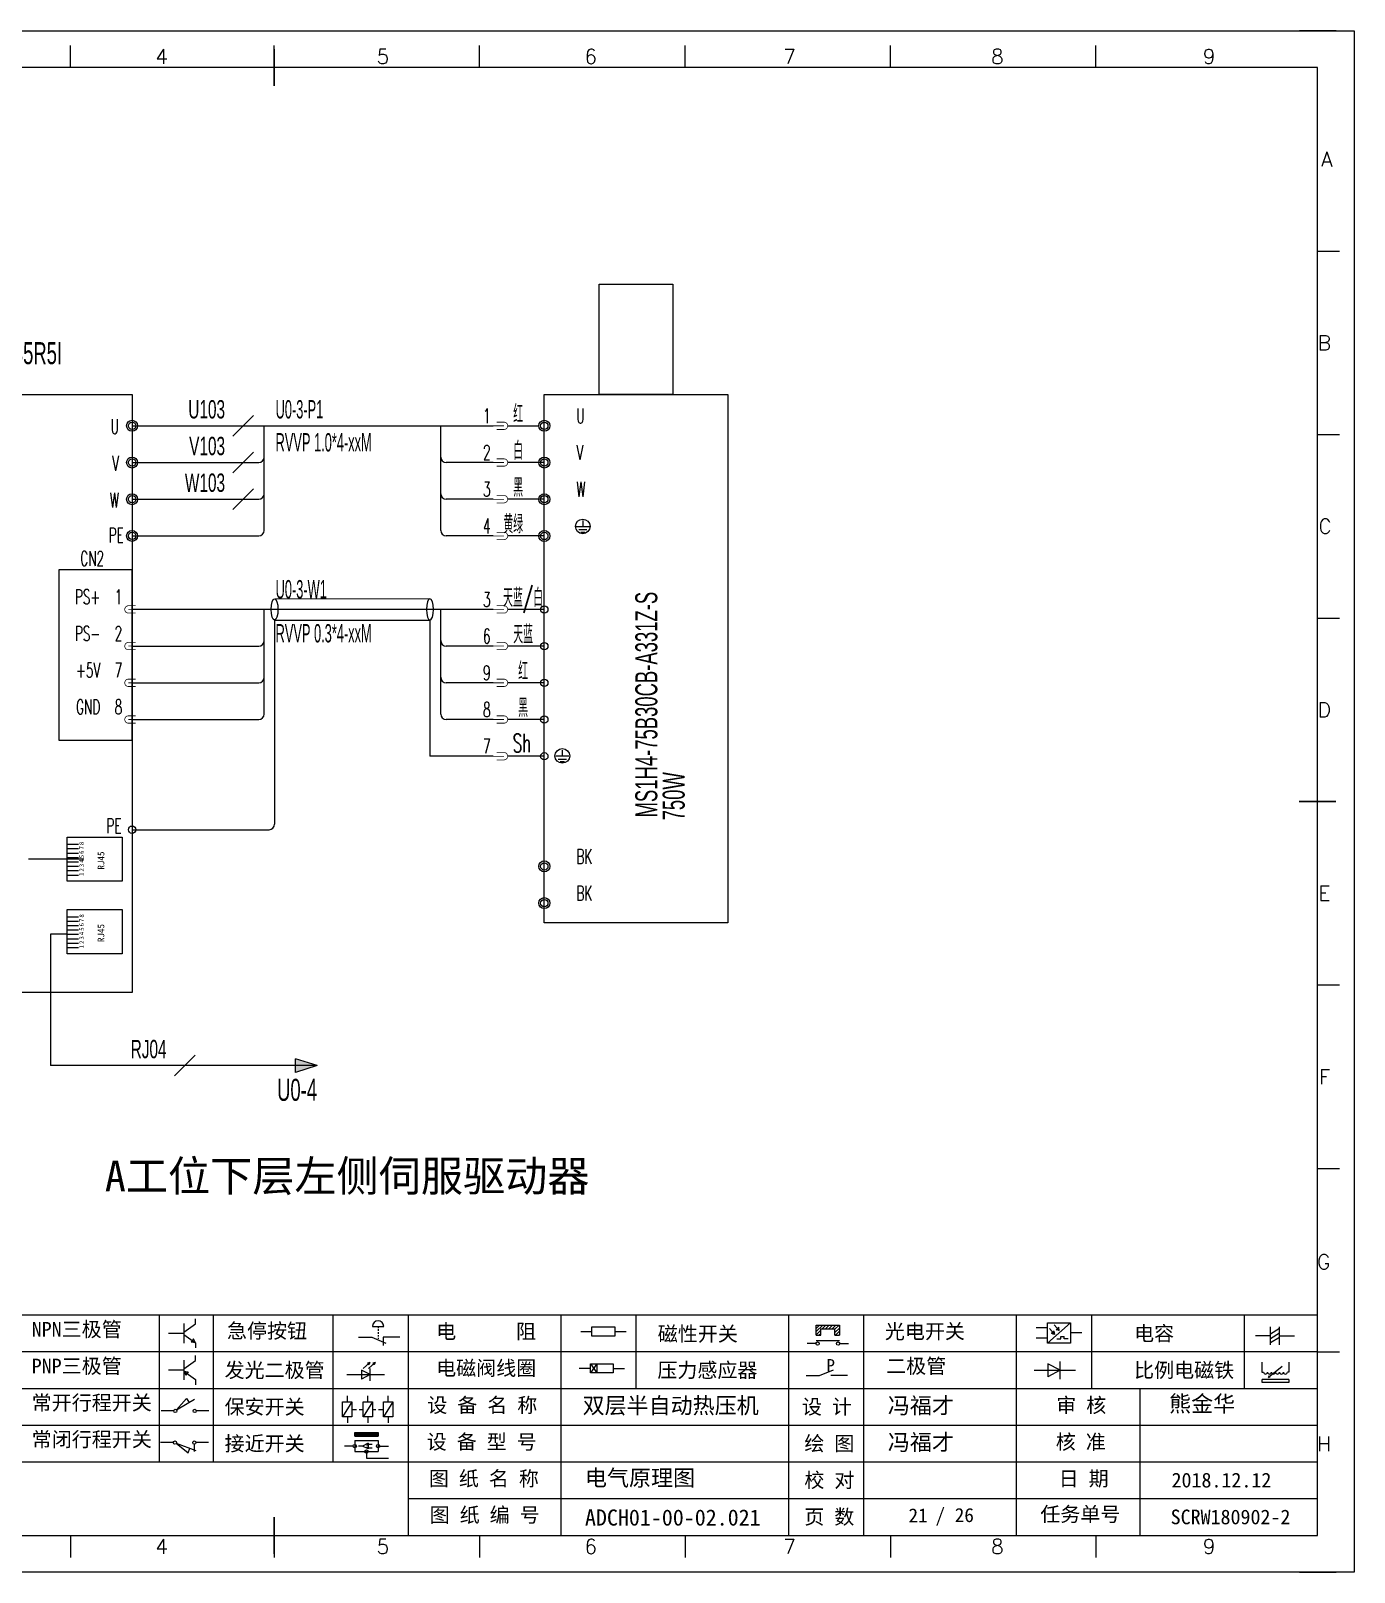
# Model space of a CAD drawing. Extents: x 33864 to 41687, y -3582 to -110.
# Drawn here: x 36368.6 to 36549, y -3567.7 to -3357.7 of the extents above; entities that cross this region are included whole.
import ezdxf
from ezdxf.enums import TextEntityAlignment as Align

# ---------------------------------------------------------------- set-up
doc = ezdxf.new("R2010")
doc.units = 0
doc.header["$MEASUREMENT"] = 0
doc.layers.add('AE_BOR', color=1, linetype='Continuous')
doc.layers.add('细实线层', color=7, linetype='Continuous')
doc.layers.add('Dimension', color=3, linetype='Continuous', lineweight=13)
doc.styles.add('WD', font='romans.shx', dxfattribs={"bigfont": 'gbcbig.shx'})
doc.styles.add('样式 8', font='arial.ttf')
doc.styles.add('汉字', font='')
doc.styles.get('汉字').set_extended_font_data('新宋体')

# ---------------------------------------------------------------- blocks, each defined once
blk = doc.blocks.new('磁性开关')
at = {"linetype": 'ByBlock'}
h = blk.add_hatch(dxfattribs=at)
h.set_pattern_fill('ANSI31', color=256, scale=0.1, style=0)
h.set_pattern_definition([(45, (0, 0), (-0.224506403, 0.224506403), [])])
h.paths.add_polyline_path([(-1907.69, -775.29), (-1910.88, -775.29), (-1910.88, -776.69), (-1910.25, -776.69), (-1910.25, -775.79), (-1908.31, -775.79), (-1908.31, -776.69), (-1907.69, -776.69)])
for p, q in [((-1910.88, -776.69), (-1910.88, -775.29)), ((-1910.88, -775.29), (-1907.69, -775.29)), ((-1910.88, -776.69), (-1910.25, -776.69)), ((-1910.25, -776.69), (-1910.25, -775.79)), ((-1910.25, -775.79), (-1908.31, -775.79)), ((-1908.31, -776.69), (-1908.31, -775.79)), ((-1908.31, -776.69), (-1907.69, -776.69)), ((-1907.69, -775.29), (-1907.69, -776.69)), ((-1910.91, -777.81), (-1912.09, -777.81)), ((-1910.88, -777.39), (-1907.69, -777.39)), ((-1907.66, -777.81), (-1906.48, -777.81))]:
    blk.add_line(p, q, dxfattribs=at)
for centre in [(-1910.68, -777.81), (-1907.88, -777.81)]:
    blk.add_circle(centre, 0.225, dxfattribs=at)
blk = doc.blocks.new('光电开关')
at = {"linetype": 'ByBlock'}
h = blk.add_hatch(dxfattribs=at)
h.set_pattern_fill('ANSI31', color=256, scale=0.01, style=0)
h.set_pattern_definition([(45, (0.172267, 0), (-0.0224506403, 0.0224506403), [])])
h.paths.add_polyline_path([(-1882.44, -776.34), (-1882.5, -775.91), (-1882.68, -776.07)])
h.paths.add_polyline_path([(-1882.44, -776.34), (-1882.68, -776.07), (-1882.86, -776.23)])
h.paths.add_polyline_path([(-1883.11, -776.45), (-1883.29, -776.61), (-1883.05, -776.88)])
h.paths.add_polyline_path([(-1883.29, -776.61), (-1883.47, -776.77), (-1883.05, -776.88)])
for p, q in [((-1884.01, -775.96), (-1885.56, -775.96)), ((-1880.91, -775.3), (-1884.01, -778.05)), ((-1883.75, -776.09), (-1883.05, -776.88)), ((-1883.11, -776.45), (-1883.47, -776.77)), ((-1883.05, -776.88), (-1883.47, -776.77)), ((-1883.14, -775.55), (-1882.44, -776.34)), ((-1883.05, -776.88), (-1883.11, -776.45)), ((-1882.5, -775.91), (-1882.86, -776.23)), ((-1882.44, -776.34), (-1882.86, -776.23)), ((-1882.44, -776.34), (-1882.5, -775.91)), ((-1879.37, -776.67), (-1880.91, -776.67)), ((-1884.01, -777.39), (-1885.56, -777.39)), ((-1882.78, -777.47), (-1882.23, -777.47)), ((-1882.23, -777.47), (-1882.23, -777.14)), ((-1882.23, -777.14), (-1881.78, -777.14)), ((-1881.78, -777.47), (-1881.78, -777.14)), ((-1881.23, -777.47), (-1881.78, -777.47))]:
    blk.add_line(p, q, dxfattribs=at)
blk.add_lwpolyline([(-1884.01, -775.3), (-1880.91, -775.3), (-1880.91, -778.05), (-1884.01, -778.05)], close=True, dxfattribs=at)
blk = doc.blocks.new('电磁阀线圈')
at = {"linetype": 'ByBlock'}
for p, q in [((-1854.61, -796.54), (-1856.17, -796.54)), ((-1854.61, -795.92), (-1853.75, -797.16)), ((-1853.75, -795.92), (-1854.61, -797.16)), ((-1853.75, -795.92), (-1853.75, -797.16)), ((-1851.53, -796.54), (-1849.97, -796.54))]:
    blk.add_line(p, q, dxfattribs=at)
blk.add_lwpolyline([(-1854.61, -795.92), (-1851.53, -795.92), (-1851.53, -797.16), (-1854.61, -797.16)], close=True, dxfattribs=at)
blk = doc.blocks.new('压力感应器')
at = {"linetype": 'ByBlock'}
for p, q in [((-1815.59, -777.73), (-1813.71, -776.93)), ((-1817.44, -777.73), (-1815.59, -777.73)), ((-1811.78, -777.73), (-1814.05, -777.73))]:
    blk.add_line(p, q, dxfattribs=at)
at = {"linetype": 'ByBlock', "insert": (-1814.65, -775.48), "char_height": 1.68, "width": 1.2242, "attachment_point": 1}
blk.add_mtext('{\\fNSimSun|b0|i0|c134|p49;P}', dxfattribs=at)
blk = doc.blocks.new('二极管')
at = {"linetype": 'ByBlock'}
for p, q in [((-1787.52, -776.77), (-1781.92, -776.77)), ((-1783.97, -776.77), (-1785.69, -775.9)), ((-1785.69, -775.9), (-1785.69, -777.65)), ((-1783.97, -776.77), (-1785.69, -777.65)), ((-1783.97, -777.99), (-1783.97, -775.56))]:
    blk.add_line(p, q, dxfattribs=at)
blk = doc.blocks.new('NPN三极管')
at = {"linetype": 'ByBlock'}
for p, q in [((-1785.73, -780.61), (-1785.73, -783.32)), ((-1785.73, -781.82), (-1784.15, -780.66)), ((-1784.15, -780.66), (-1784.15, -779.98)), ((-1785.73, -781.97), (-1787.81, -781.97)), ((-1785.73, -782.11), (-1784.15, -783.27)), ((-1784.41, -782.73), (-1784.74, -783.18)), ((-1784.15, -783.27), (-1784.74, -783.18)), ((-1784.15, -783.27), (-1784.41, -782.73)), ((-1784.15, -783.27), (-1784.15, -783.96))]:
    blk.add_line(p, q, dxfattribs=at)
blk = doc.blocks.new('PNP三极管')
at = {"linetype": 'ByBlock'}
for p, q in [((-1784.9, -785.38), (-1784.9, -788.09)), ((-1783.32, -785.43), (-1783.32, -784.75)), ((-1784.9, -786.74), (-1786.98, -786.74)), ((-1784.9, -786.59), (-1783.32, -785.43)), ((-1784.9, -786.88), (-1783.32, -788.04)), ((-1784.9, -786.88), (-1784.31, -786.97)), ((-1784.9, -786.88), (-1784.64, -787.42)), ((-1784.31, -786.97), (-1784.64, -787.42)), ((-1783.32, -788.04), (-1783.32, -788.73))]:
    blk.add_line(p, q, dxfattribs=at)
blk = doc.blocks.new('常开行程开关')
at = {"linetype": 'ByBlock'}
for p, q in [((-1785.89, -792.17), (-1784.52, -790.62)), ((-1785.89, -792.17), (-1783.43, -790.72)), ((-1784.52, -790.62), (-1784.19, -791.17)), ((-1786.29, -792.3), (-1788.01, -792.3)), ((-1781.48, -792.3), (-1783.21, -792.3))]:
    blk.add_line(p, q, dxfattribs=at)
for centre in [(-1786.07, -792.3), (-1783.42, -792.3)]:
    blk.add_circle(centre, 0.219, dxfattribs=at)
blk = doc.blocks.new('常闭行程开关')
at = {"linetype": 'ByBlock'}
for p, q in [((-1786.34, -796.62), (-1788.07, -796.62)), ((-1785.93, -796.72), (-1783.25, -797.7)), ((-1785.93, -796.72), (-1784.3, -798)), ((-1784.3, -798), (-1784.08, -797.4)), ((-1783.48, -796.84), (-1783.48, -797.85)), ((-1781.54, -796.62), (-1783.26, -796.62))]:
    blk.add_line(p, q, dxfattribs=at)
for centre in [(-1786.12, -796.62), (-1783.48, -796.62)]:
    blk.add_circle(centre, 0.219, dxfattribs=at)
blk = doc.blocks.new('电容')
at = {"linetype": 'ByBlock'}
for p, q in [((-1756.08, -782.99), (-1756.08, -780.56)), ((-1754.86, -780.79), (-1756.08, -781.55)), ((-1754.86, -782.99), (-1754.86, -780.56)), ((-1756.08, -781.77), (-1758.13, -781.77)), ((-1754.86, -781.44), (-1756.08, -782.2)), ((-1754.86, -781.99), (-1756.08, -782.75)), ((-1754.86, -781.77), (-1752.81, -781.77))]:
    blk.add_line(p, q, dxfattribs=at)
blk = doc.blocks.new('发光二极管')
at = {"linetype": 'ByBlock'}
for p, q in [((-1755.78, -785.92), (-1754.89, -785.14)), ((-1754.89, -785.14), (-1755.2, -785.22)), ((-1755.2, -785.22), (-1755.01, -785.43)), ((-1755.08, -785.92), (-1754.18, -785.14)), ((-1754.89, -785.14), (-1755.01, -785.43)), ((-1754.18, -785.14), (-1754.49, -785.22)), ((-1754.49, -785.22), (-1754.31, -785.43)), ((-1754.18, -785.14), (-1754.31, -785.43)), ((-1758.01, -786.77), (-1752.89, -786.77)), ((-1754.84, -786.77), (-1756.04, -786.16)), ((-1756.04, -786.16), (-1756.04, -787.39)), ((-1754.84, -786.77), (-1756.04, -787.39)), ((-1754.84, -787.63), (-1754.84, -785.92))]:
    blk.add_line(p, q, dxfattribs=at)
blk = doc.blocks.new('比例电磁阀')
at = {"linetype": 'ByBlock'}
for p, q in [((-1757.26, -775.38), (-1757.26, -776.71)), ((-1757.26, -776.71), (-1757.05, -776.71)), ((-1754.5, -775.98), (-1756.35, -777.44)), ((-1753.58, -776.71), (-1753.8, -776.71)), ((-1753.58, -775.38), (-1753.58, -776.71)), ((-1753.6, -777.73), (-1757.25, -777.73)), ((-1757.25, -778.13), (-1757.25, -777.73)), ((-1753.6, -778.13), (-1757.25, -778.13)), ((-1756.35, -777.44), (-1756.25, -777.25)), ((-1756.35, -777.44), (-1756.15, -777.38)), ((-1756.15, -777.38), (-1756.25, -777.25)), ((-1753.6, -777.73), (-1753.6, -778.13))]:
    blk.add_line(p, q, dxfattribs=at)
for centre in [(-1756.78, -776.71), (-1756.24, -776.71), (-1755.7, -776.71), (-1755.15, -776.71), (-1754.61, -776.71), (-1754.07, -776.71)]:
    blk.add_arc(centre, 0.271, 180, 0, dxfattribs=at)
blk = doc.blocks.new('保安开关')
at = {"linetype": 'ByBlock'}
for p, q in [((-1757.33, -790.79), (-1758.6, -792.81)), ((-1757.96, -790.79), (-1757.96, -789.97)), ((-1754.54, -790.79), (-1755.81, -792.81)), ((-1755.17, -790.79), (-1755.17, -789.97)), ((-1751.75, -790.79), (-1753.02, -792.81)), ((-1752.39, -790.79), (-1752.39, -789.97)), ((-1757.96, -792.81), (-1757.96, -793.62)), ((-1757.33, -791.8), (-1756.72, -791.8)), ((-1756.35, -791.8), (-1755.89, -791.8)), ((-1755.17, -792.81), (-1755.17, -793.62)), ((-1754.52, -791.8), (-1754.06, -791.8)), ((-1753.69, -791.8), (-1753.08, -791.8)), ((-1752.39, -792.81), (-1752.39, -793.62))]:
    blk.add_line(p, q, dxfattribs=at)
for points in [[(-1758.6, -790.79), (-1757.33, -790.79), (-1757.33, -792.81), (-1758.6, -792.81)], [(-1755.81, -790.79), (-1754.54, -790.79), (-1754.54, -792.81), (-1755.81, -792.81)], [(-1753.02, -790.79), (-1751.75, -790.79), (-1751.75, -792.81), (-1753.02, -792.81)]]:
    blk.add_lwpolyline(points, close=True, dxfattribs=at)
blk = doc.blocks.new('接近开关')
at = {"linetype": 'ByBlock'}
h = blk.add_hatch(dxfattribs=at)
h.set_pattern_fill('ANSI31', color=256, scale=0.01, style=0)
h.set_pattern_definition([(45, (-89.131516, -30.795668), (-0.0224506403, 0.0224506403), [])])
h.paths.add_polyline_path([(-1513.76, -1123.35), (-1513.76, -1122.85), (-1516.96, -1122.85), (-1516.96, -1123.35)])
for p, q in [((-1516.96, -1123.35), (-1516.96, -1122.85)), ((-1516.96, -1122.85), (-1513.76, -1122.85)), ((-1516.96, -1123.35), (-1513.76, -1123.35)), ((-1513.76, -1122.85), (-1513.76, -1123.35)), ((-1517.18, -1124.71), (-1518.36, -1124.71)), ((-1516.96, -1123.95), (-1513.76, -1123.95)), ((-1516.96, -1123.95), (-1516.96, -1125.47)), ((-1516.96, -1125.47), (-1513.76, -1125.47)), ((-1515.91, -1124.71), (-1516.45, -1124.71)), ((-1515.11, -1124.31), (-1515.91, -1124.71)), ((-1515.11, -1125.11), (-1515.91, -1124.71)), ((-1515.33, -1124.53), (-1515.17, -1124.53)), ((-1515.33, -1124.88), (-1515.17, -1124.88)), ((-1515.25, -1124.45), (-1515.25, -1124.61)), ((-1515.11, -1124.31), (-1515.11, -1125.11)), ((-1515.11, -1124.48), (-1514.58, -1124.48)), ((-1515.11, -1124.94), (-1514.58, -1124.94)), ((-1513.76, -1123.95), (-1513.76, -1125.47)), ((-1513.54, -1124.71), (-1512.36, -1124.71)), ((-1515.36, -1125.69), (-1515.36, -1126.36)), ((-1515.36, -1126.36), (-1512.36, -1126.36))]:
    blk.add_line(p, q, dxfattribs=at)
for centre in [(-1516.96, -1124.71), (-1515.36, -1125.47), (-1513.76, -1124.71)]:
    blk.add_circle(centre, 0.225, dxfattribs=at)
blk = doc.blocks.new('电阻')
at = {"linetype": 'ByBlock'}
for p, q in [((-3.09, 0), (-1.57, 0)), ((1.57, 0), (3.09, 0))]:
    blk.add_line(p, q, dxfattribs=at)
blk.add_lwpolyline([(-1.57, 0.63), (1.57, 0.63), (1.57, -0.63), (-1.57, -0.63)], close=True, dxfattribs=at)
blk = doc.blocks.new('急停按钮')
at = {"linetype": 'ByBlock'}
for p, q in [((-1.86, 0), (0, 0)), ((0, 0), (1.88, -0.81)), ((0.06, 1.45), (1.61, 1.45)), ((0.83, 1.45), (0.83, 1.24)), ((0.83, 1.07), (0.83, 0.85)), ((0.83, 0.68), (0.83, 0.47)), ((0.83, 0.29), (0.83, 0.08)), ((3.81, 0), (1.54, 0)), ((1.54, 0), (1.54, -1.15)), ((0.83, -0.09), (0.83, -0.24))]:
    blk.add_line(p, q, dxfattribs=at)
blk.add_arc((0.83, 1.45), 0.774, 0, 180)
blk = doc.blocks.new('A$C5EEB7F37')
at = {"lineweight": 0}
for p, q in [((0, 16.82), (5.16, 16.82)), ((0, 14.82), (5.16, 14.82)), ((0, 12.82), (5.16, 12.82)), ((0, 10.82), (5.16, 10.82)), ((0, 8.82), (5.16, 8.82)), ((0, 6.82), (5.16, 6.82)), ((0, 4.82), (5.16, 4.82)), ((0, 2.82), (5.16, 2.82))]:
    blk.add_line(p, q, dxfattribs=at)
blk.add_lwpolyline([(0.07, 0), (0.07, 20.03), (25.01, 20.03), (25.01, 0)], close=True)
at = {"char_height": 2, "width": 3.7055, "attachment_point": 1, "rotation": 90}
for s, insert in [('{\\fSimSun|b0|i0|c134|p2;8}', (5.62, 16.42)), ('{\\fSimSun|b0|i0|c134|p2;7}', (5.62, 14.42)), ('{\\fSimSun|b0|i0|c134|p2;6}', (5.62, 12.42)), ('{\\fSimSun|b0|i0|c134|p2;3}', (5.62, 6.42)), ('{\\fSimSun|b0|i0|c134|p2;5}', (5.62, 10.42)), ('{\\fSimSun|b0|i0|c134|p2;4}', (5.62, 8.42)), ('{\\fSimSun|b0|i0|c134|p2;1}', (5.56, 2.42)), ('{\\fSimSun|b0|i0|c134|p2;2}', (5.62, 4.42))]:
    blk.add_mtext(s, dxfattribs=dict(at, insert=insert))
at = {"color": 7, "insert": (13.92, 5.3), "char_height": 3.024, "attachment_point": 1, "rotation": 90}
blk.add_mtext_dynamic_manual_height_columns('{\\fSimSun|b0|i0|c134|p2;RJ45}', width=47.9244, gutter_width=12.5, heights=[0], dxfattribs=at)

msp = doc.modelspace()

# ---------------------------------------------------------------- hatches: boundary and pattern name
for points in [[(36404.713, -3499.663), (36404.713, -3497.793), (36407.632, -3498.728)], [(36407.632, -3498.728), (36404.713, -3499.663), (36404.713, -3497.793)]]:
    msp.add_hatch(color=256).paths.add_polyline_path(points)

# ---------------------------------------------------------------- linework, layer by layer
for p, q in [((36544.007, -3362.75), (36257.007, -3362.75)), ((36544.007, -3562.75), (36544.007, -3362.75)), ((36443.856, -3424.483), (36443.856, -3425.273)), ((36441.065, -3455.743), (36441.065, -3456.533)), ((36407.632, -3498.728), (36404.713, -3497.793)), ((36404.713, -3499.663), (36404.713, -3497.793)), ((36407.632, -3498.728), (36404.713, -3497.793)), ((36407.632, -3498.728), (36404.713, -3499.663)), ((36407.632, -3498.728), (36404.713, -3499.663)), ((36262.037, -3562.75), (36541.537, -3562.75)), ((36382.804, -3562.75), (36442.754, -3562.75)), ((36442.754, -3562.75), (36511.54, -3562.75))]:
    msp.add_line(p, q)
at = {"lineweight": 0}
for p, q in [((36382.418, -3411.564), (36431.615, -3411.564)), ((36400.433, -3425.814), (36400.433, -3411.564)), ((36424.482, -3425.814), (36424.482, -3411.564)), ((36433.615, -3411.564), (36437.857, -3411.564)), ((36382.418, -3416.564), (36399.683, -3416.564)), ((36431.615, -3416.564), (36425.232, -3416.564)), ((36438.607, -3416.564), (36433.615, -3416.564)), ((36382.418, -3421.564), (36399.683, -3421.564)), ((36431.615, -3421.564), (36425.232, -3421.564)), ((36438.607, -3421.568), (36433.615, -3421.568)), ((36382.418, -3426.564), (36399.683, -3426.564)), ((36431.615, -3426.564), (36425.232, -3426.564)), ((36438.607, -3426.572), (36433.615, -3426.572)), ((36442.961, -3425.279), (36444.75, -3425.279)), ((36443.293, -3425.708), (36444.418, -3425.708)), ((36443.579, -3426.055), (36444.152, -3426.055)), ((36401.863, -3435.116), (36423.024, -3435.114)), ((36431.615, -3436.58), (36382.418, -3436.58)), ((36400.433, -3450.83), (36400.433, -3436.58)), ((36424.482, -3450.83), (36424.482, -3436.58)), ((36438.607, -3436.584), (36433.615, -3436.584)), ((36401.842, -3438.045), (36401.842, -3465.838)), ((36401.842, -3438.045), (36423.024, -3438.045)), ((36423.024, -3438.045), (36423.024, -3456.58)), ((36382.418, -3441.58), (36399.683, -3441.58)), ((36431.615, -3441.58), (36425.232, -3441.58)), ((36438.607, -3441.588), (36433.615, -3441.588)), ((36382.418, -3446.58), (36399.683, -3446.58)), ((36431.615, -3446.58), (36425.232, -3446.58)), ((36438.607, -3446.588), (36433.615, -3446.588)), ((36382.418, -3451.58), (36399.683, -3451.58)), ((36431.615, -3451.58), (36425.232, -3451.58)), ((36438.607, -3451.588), (36433.615, -3451.588)), ((36431.615, -3456.58), (36425.232, -3456.58)), ((36438.607, -3456.588), (36433.615, -3456.588)), ((36440.171, -3456.54), (36441.96, -3456.54)), ((36440.503, -3456.969), (36441.627, -3456.969)), ((36440.789, -3457.315), (36441.362, -3457.315)), ((36382.418, -3466.588), (36401.092, -3466.588))]:
    msp.add_line(p, q, dxfattribs=at)
at = {"color": 3, "lineweight": 0}
for p, q in [((36375.834, -3470.614), (36368.32, -3470.614)), ((36371.295, -3480.846), (36371.295, -3498.728)), ((36373.546, -3480.846), (36371.295, -3480.846)), ((36407.632, -3498.728), (36371.295, -3498.728))]:
    msp.add_line(p, q, dxfattribs=at)
at = {"linetype": 'ByBlock'}
for p, q in [((36544.007, -3532.75), (36257.007, -3532.75)), ((36544.007, -3537.75), (36257.007, -3537.75)), ((36544.007, -3542.75), (36257.007, -3542.75)), ((36544.007, -3547.75), (36257.007, -3547.75)), ((36544.007, -3552.75), (36257.007, -3552.75)), ((36544.007, -3557.75), (36420.031, -3557.75))]:
    msp.add_line(p, q, dxfattribs=at)
at = {"lineweight": -2}
for p, q in [((36386.123, -3532.75), (36386.123, -3552.75)), ((36393.483, -3532.75), (36393.483, -3552.75)), ((36409.793, -3532.75), (36409.793, -3552.75)), ((36420.031, -3532.75), (36420.031, -3562.665)), ((36440.841, -3532.75), (36440.841, -3542.75)), ((36451.079, -3532.75), (36451.079, -3542.75)), ((36471.889, -3532.75), (36471.889, -3542.75)), ((36482.127, -3532.75), (36482.127, -3542.75)), ((36502.937, -3532.75), (36502.937, -3542.75)), ((36513.175, -3532.75), (36513.175, -3542.75)), ((36533.986, -3532.75), (36533.986, -3542.75)), ((36440.841, -3542.75), (36440.841, -3562.665)), ((36471.889, -3542.75), (36471.889, -3562.75)), ((36482.127, -3542.75), (36482.127, -3562.75)), ((36502.937, -3542.75), (36502.937, -3562.75)), ((36519.79, -3542.75), (36519.79, -3562.75))]:
    msp.add_line(p, q, dxfattribs=at)
at = {"ltscale": 2}
for p, q in [((36544.007, -3562.75), (36544.007, -3541.304)), ((36511.54, -3562.75), (36541.537, -3562.75)), ((36511.54, -3562.75), (36544.007, -3562.75))]:
    msp.add_line(p, q, dxfattribs=at)
at = {"lineweight": 9, "ltscale": 0.1}
for p, q in [((36353.342, -3562.75), (36382.804, -3562.75)), ((36381.447, -3562.75), (36381.447, -3562.75)), ((36381.447, -3562.75), (36381.447, -3562.75)), ((36381.447, -3562.75), (36381.447, -3562.75)), ((36381.447, -3562.75), (36381.447, -3562.75))]:
    msp.add_line(p, q, dxfattribs=at)
at = {"lineweight": 0}
for points in [[(36446.107, -3392.281), (36456.107, -3392.281), (36456.107, -3407.281), (36446.107, -3407.281)], [(36353.79, -3407.281), (36382.418, -3407.281), (36382.418, -3488.791), (36353.79, -3488.791)], [(36438.607, -3407.281), (36463.607, -3407.281), (36463.607, -3479.281), (36438.607, -3479.281)]]:
    msp.add_lwpolyline(points, close=True, dxfattribs=at)
at = {"color": 3, "lineweight": 0, "const_width": 0.1, "flags": 128}
for points in [[(36433.115, -3411.564), (36431.615, -3411.564)], [(36433.115, -3416.564), (36431.615, -3416.564)], [(36433.115, -3421.564), (36431.615, -3421.564)], [(36433.115, -3426.564), (36431.615, -3426.564)], [(36381.918, -3436.58), (36383.418, -3436.58)], [(36433.115, -3436.58), (36431.615, -3436.58)], [(36381.918, -3441.58), (36383.418, -3441.58)], [(36433.115, -3441.58), (36431.615, -3441.58)], [(36381.918, -3446.58), (36383.418, -3446.58)], [(36433.115, -3446.58), (36431.615, -3446.58)], [(36381.918, -3451.58), (36383.418, -3451.58)], [(36433.115, -3451.58), (36431.615, -3451.58)], [(36433.115, -3456.58), (36431.615, -3456.58)]]:
    msp.add_lwpolyline(points, dxfattribs=at)
for points in [[(36432.115, -3411.064), (36433.115, -3411.064, -1), (36433.115, -3412.064), (36432.115, -3412.064)], [(36432.115, -3416.064), (36433.115, -3416.064, -1), (36433.115, -3417.064), (36432.115, -3417.064)], [(36432.115, -3421.064), (36433.115, -3421.064, -1), (36433.115, -3422.064), (36432.115, -3422.064)], [(36432.115, -3426.064), (36433.115, -3426.064, -1), (36433.115, -3427.064), (36432.115, -3427.064)], [(36382.918, -3436.08), (36381.918, -3436.08, 1), (36381.918, -3437.08), (36382.918, -3437.08)], [(36432.115, -3436.08), (36433.115, -3436.08, -1), (36433.115, -3437.08), (36432.115, -3437.08)], [(36382.918, -3441.08), (36381.918, -3441.08, 1), (36381.918, -3442.08), (36382.918, -3442.08)], [(36432.115, -3441.08), (36433.115, -3441.08, -1), (36433.115, -3442.08), (36432.115, -3442.08)], [(36382.918, -3446.08), (36381.918, -3446.08, 1), (36381.918, -3447.08), (36382.918, -3447.08)], [(36432.115, -3446.08), (36433.115, -3446.08, -1), (36433.115, -3447.08), (36432.115, -3447.08)], [(36382.918, -3451.08), (36381.918, -3451.08, 1), (36381.918, -3452.08), (36382.918, -3452.08)], [(36432.115, -3451.08), (36433.115, -3451.08, -1), (36433.115, -3452.08), (36432.115, -3452.08)], [(36432.115, -3456.08), (36433.115, -3456.08, -1), (36433.115, -3457.08), (36432.115, -3457.08)]]:
    msp.add_lwpolyline(points, format="xyb", dxfattribs=at)
at = {"lineweight": 0}
msp.add_lwpolyline([(36382.44, -3454.411), (36382.44, -3431.202), (36372.44, -3431.202), (36372.44, -3454.411)], dxfattribs=at)
for centre, radius in [((36382.418, -3411.564), 0.75), ((36382.418, -3411.564), 0.5), ((36438.607, -3411.564), 0.75), ((36438.607, -3411.564), 0.5), ((36382.418, -3416.564), 0.75), ((36382.418, -3416.564), 0.5), ((36438.607, -3416.564), 0.75), ((36438.607, -3416.564), 0.5), ((36382.418, -3421.564), 0.75), ((36438.607, -3421.568), 0.75), ((36382.418, -3421.564), 0.5), ((36438.607, -3421.568), 0.5), ((36443.856, -3425.273), 1), ((36382.418, -3426.564), 0.75), ((36382.418, -3426.564), 0.5), ((36438.607, -3426.572), 0.75), ((36438.607, -3426.572), 0.5), ((36438.607, -3436.584), 0.5), ((36438.607, -3441.588), 0.5), ((36438.607, -3446.588), 0.5), ((36438.607, -3451.588), 0.5), ((36438.607, -3456.588), 0.5), ((36441.065, -3456.533), 1), ((36382.418, -3466.588), 0.5), ((36438.607, -3471.592), 0.75), ((36438.607, -3471.592), 0.5), ((36438.607, -3476.596), 0.75), ((36438.607, -3476.596), 0.5)]:
    msp.add_circle(centre, radius, dxfattribs=at)
for centre, start, end in [((36399.683, -3415.814), 270, 0), ((36425.232, -3415.814), 180, 270), ((36399.683, -3420.814), 270, 0), ((36425.232, -3420.814), 180, 270), ((36399.683, -3425.814), 270, 0), ((36425.232, -3425.814), 180, 270), ((36399.683, -3440.83), 270, 0), ((36425.232, -3440.83), 180, 270), ((36399.683, -3445.83), 270, 0), ((36425.232, -3445.83), 180, 270), ((36399.683, -3450.83), 270, 0), ((36425.232, -3450.83), 180, 270), ((36401.092, -3465.838), 270, 0)]:
    msp.add_arc(centre, 0.75, start, end, dxfattribs=at)
msp.add_ellipse((36401.842, -3436.58), major_axis=(0, 1.465), ratio=0.3169375, dxfattribs=at)
at = {"lineweight": 0, "extrusion": (0, 0, -1)}
msp.add_ellipse((36423.024, -3436.58), major_axis=(0, 1.465), ratio=0.3169375, dxfattribs=at)
at = {"layer": 'AE_BOR', "color": 1, "lineweight": 15}
for p, q in [((36252.004, -3357.75), (36549.004, -3357.75)), ((36549.004, -3357.75), (36549.004, -3567.75)), ((36549.004, -3567.75), (36252.004, -3567.75))]:
    msp.add_line(p, q, dxfattribs=at)
at = {"layer": 'AE_BOR', "lineweight": 30}
for p, q in [((36546.537, -3357.75), (36541.537, -3357.75)), ((36546.537, -3567.75), (36541.537, -3567.75))]:
    msp.add_line(p, q, dxfattribs=at)
at = {"layer": 'AE_BOR'}
for p, q in [((36374.037, -3362.75), (36374.037, -3359.75)), ((36401.787, -3362.75), (36401.787, -3359.75)), ((36429.787, -3362.75), (36429.787, -3359.75)), ((36457.787, -3362.75), (36457.787, -3359.75)), ((36485.787, -3362.75), (36485.787, -3359.75)), ((36513.787, -3362.75), (36513.787, -3359.75)), ((36544.007, -3387.75), (36547.007, -3387.75)), ((36544.007, -3412.75), (36547.007, -3412.75)), ((36544.007, -3437.75), (36547.007, -3437.75)), ((36544.007, -3487.75), (36547.007, -3487.75)), ((36544.007, -3512.75), (36547.007, -3512.75)), ((36544.007, -3537.75), (36547.007, -3537.75)), ((36374.037, -3562.75), (36374.037, -3565.75)), ((36401.787, -3562.75), (36401.787, -3565.75)), ((36429.787, -3562.75), (36429.787, -3565.75)), ((36457.787, -3562.75), (36457.787, -3565.75)), ((36485.787, -3562.75), (36485.787, -3565.75)), ((36513.787, -3562.75), (36513.787, -3565.75))]:
    msp.add_line(p, q, dxfattribs=at)
at = {"layer": 'AE_BOR', "color": 2, "lineweight": 30}
for p, q in [((36401.787, -3365.25), (36401.787, -3360.25)), ((36541.507, -3462.75), (36546.507, -3462.75)), ((36401.787, -3560.25), (36401.787, -3565.25)), ((36401.787, -3562.75), (36401.787, -3565.25))]:
    msp.add_line(p, q, dxfattribs=at)
at = {"layer": 'Dimension', "lineweight": 0}
for p, q in [((36396.158, -3412.978), (36398.986, -3410.15)), ((36396.158, -3417.978), (36398.986, -3415.15)), ((36396.158, -3422.978), (36398.986, -3420.15)), ((36388.189, -3500.142), (36391.018, -3497.314))]:
    msp.add_line(p, q, dxfattribs=at)
at = {"layer": '细实线层', "lineweight": 0}
for p, q in [((36372.44, -3454.411), (36382.44, -3454.411)), ((36425.232, -3456.58), (36423.024, -3456.58))]:
    msp.add_line(p, q, dxfattribs=at)

# ---------------------------------------------------------------- block references
at = {"lineweight": 0, "xscale": 0.2999999999992724, "yscale": 0.2999999999992724, "zscale": 0.2999999999992724}
for p in [(36373.546, -3473.619), (36373.546, -3483.492)]:
    msp.add_blockref('A$C5EEB7F37', p, dxfattribs=at)
at = {"linetype": 'ByBlock'}
for name, p in [('NPN三极管', (38175.201, -2753.247)), ('磁性开关', (38386.533, -2758.79)), ('光电开关', (38391.229, -2758.481)), ('电容', (38293.696, -2753.769)), ('PNP三极管', (38174.376, -2753.476)), ('发光二极管', (38169.719, -2754.058)), ('电磁阀线圈', (38299.529, -2743.453)), ('压力感应器', (38291.728, -2763.234)), ('二极管', (38292.916, -2763.476)), ('比例电磁阀', (38293.696, -2763.769)), ('常开行程开关', (38174.376, -2753.476)), ('保安开关', (38169.719, -2753.769)), ('接近开关', (37929.72, -2425.852)), ('常闭行程开关', (38174.376, -2753.476))]:
    msp.add_blockref(name, p, dxfattribs=at)
for name, p in [('急停按钮', (36415.119, -3535.734)), ('电阻', (36446.66, -3534.974))]:
    msp.add_blockref(name, p)

# ---------------------------------------------------------------- texts
at = {"lineweight": 0, "style": 'WD', "width": 0.6}
for s, p in [('1', (36430.254, -3411.206)), ('U', (36442.975, -3411.214)), ('2', (36430.254, -3416.206)), ('V', (36442.975, -3416.214)), ('3', (36430.254, -3421.21)), ('W', (36442.975, -3421.218)), ('4', (36430.254, -3426.214)), ('3', (36430.254, -3436.226)), ('6', (36430.254, -3441.23)), ('9', (36430.254, -3446.23)), ('8', (36430.254, -3451.23)), ('7', (36430.254, -3456.23)), ('BK', (36442.975, -3471.242)), ('BK', (36442.975, -3476.246))]:
    msp.add_text(s, height=2, dxfattribs=at).set_placement(p)
for s, height, p in [('红', 2.5, (36435.719, -3411.214)), ('U', 2, (36380.623, -3412.677)), ('白', 2.5, (36435.719, -3416.214)), ('V', 2, (36380.623, -3417.677)), ('黑', 2.5, (36435.719, -3421.218)), ('W', 2, (36380.623, -3422.677)), ('黄绿', 2.5, (36435.719, -3426.218)), ('PE', 2, (36381.281, -3427.479)), ('CN2', 2, (36378.597, -3430.629)), ('Sh', 2.5, (36436.821, -3456.04))]:
    msp.add_text(s, height=height, dxfattribs=at).set_placement(p, align=Align.RIGHT)
at = {"color": 6, "lineweight": 0, "style": 'WD', "width": 0.6}
for s, p in [('天蓝/白', (36435.719, -3436.234)), ('天蓝', (36435.719, -3441.234)), ('红', (36435.719, -3446.234)), ('黑', (36435.719, -3451.234))]:
    msp.add_text(s, height=2.5, dxfattribs=at).set_placement(p, align=Align.CENTER)
for s, p in [('PS+', (36378.072, -3435.852)), ('1', (36381.072, -3435.852)), ('PS-', (36378.072, -3440.852)), ('2', (36381.072, -3440.852)), ('+5V', (36378.072, -3445.852)), ('7', (36381.072, -3445.852)), ('GND', (36378.072, -3450.856)), ('8', (36381.072, -3450.856)), ('PE', (36380.985, -3467.06))]:
    msp.add_text(s, height=2, dxfattribs=at).set_placement(p, align=Align.RIGHT)
at = {"attachment_point": 1}
for s, insert, char_height, width in [('{\\fSimSun|b0|i0|c134|p2;A工位下层左侧伺服驱动器}', (36378.703, -3511.665), 4.212, 73.29125), ('{\\fKaiTi_GB2312|b0|i0|c134|p49;双层半自动热压机}', (36443.826, -3543.94), 2.2, 27.73841), ('{\\fKaiTi_GB2312|b0|i0|c134|p49;冯福才}', (36485.437, -3543.951), 2.2, 15.31746), ('{\\fKaiTi_GB2312|b0|i0|c134|p49;熊金华}', (36523.777, -3543.694), 2.2, 15.31746), ('{\\fKaiTi_GB2312|b0|i0|c134|p49;冯福才}', (36485.437, -3548.951), 2.2, 15.31746), ('{\\fKaiTi_GB2312|b0|i0|c134|p49;电气原理图}', (36444.151, -3553.802), 2.2, 25.88003), ('{\\fKaiTi_GB2312|b0|i0|c134|p49;2018.12.12}', (36524.107, -3554.205), 2, 60.2542), ('{\\fKaiTi_GB2312|b0|i0|c134|p49;ADCH01-00-02.021}', (36444.151, -3559.202), 2.2, 25.68687), ('{\\fKaiTi_GB2312|b0|i0|c134|p49;21}', (36488.253, -3559.059), 1.92, 2.26819), ('{\\fKaiTi_GB2312|b0|i0|c134|p49;/ 26}', (36491.942, -3559.008), 1.92, 6.84443)]:
    msp.add_mtext(s, dxfattribs=dict(at, insert=insert, char_height=char_height, width=width))
at = {"char_height": 2, "attachment_point": 1, "style": '汉字'}
for s, insert in [('{\\fKaiTi_GB2312|b0|i0|c134|p49;NPN三极管}', (36368.737, -3533.658)), ('{\\fKaiTi_GB2312|b0|i0|c134|p49;急停按钮}', (36395.359, -3533.87)), ('{\\fKaiTi_GB2312|b0|i0|c134|p49;电      阻}', (36423.865, -3533.943)), ('{\\fKaiTi_GB2312|b0|i0|c134|p49;磁性开关}', (36454.076, -3534.279)), ('{\\fKaiTi_GB2312|b0|i0|c134|p49;光电开关}', (36485.027, -3533.941)), ('{\\fKaiTi_GB2312|b0|i0|c134|p49;电容}', (36519.002, -3534.229)), ('{\\fKaiTi_GB2312|b0|i0|c134|p49;PNP三极管}', (36368.737, -3538.658)), ('{\\fKaiTi_GB2312|b0|i0|c134|p49;二极管}', (36485.208, -3538.658)), ('{\\fKaiTi_GB2312|b0|i0|c134|p49;发光二极管}', (36395.026, -3539.229)), ('{\\fKaiTi_GB2312|b0|i0|c134|p49;电磁阀线圈}', (36423.865, -3538.943)), ('{\\fKaiTi_GB2312|b0|i0|c134|p49;压力感应器}', (36454.023, -3539.219)), ('{\\fKaiTi_GB2312|b0|i0|c134|p49;比例电磁铁}', (36519.002, -3539.229)), ('{\\fKaiTi_GB2312|b0|i0|c134|p49;常开行程开关}', (36368.737, -3543.658)), ('{\\fKaiTi_GB2312|b0|i0|c134|p49;保安开关}', (36395.026, -3544.229)), ('{\\fKaiTi_GB2312|b0|i0|c134|p0;设 备 名 称}', (36422.658, -3543.994)), ('{\\fKaiTi_GB2312|b0|i0|c134|p0;设 计}', (36473.725, -3544.21)), ('{\\fKaiTi_GB2312|b0|i0|c134|p0;审 核}', (36508.393, -3544.001)), ('{\\fKaiTi_GB2312|b0|i0|c134|p49;常闭行程开关}', (36368.737, -3548.658)), ('{\\fKaiTi_GB2312|b0|i0|c134|p49;接近开关}', (36395.026, -3549.229)), ('{\\fKaiTi_GB2312|b0|i0|c134|p0;设 备 型 号}', (36422.584, -3548.994)), ('{\\fKaiTi_GB2312|b0|i0|c134|p0;绘 图}', (36474.054, -3549.21)), ('{\\fKaiTi_GB2312|b0|i0|c134|p0;核 准}', (36508.323, -3549.001)), ('{\\fKaiTi_GB2312|b0|i0|c134|p0;图 纸 名 称}', (36422.867, -3553.994)), ('{\\fKaiTi_GB2312|b0|i0|c134|p0;校 对}', (36474.054, -3554.21)), ('{\\fKaiTi_GB2312|b0|i0|c134|p0;日 期}', (36508.72, -3554.001)), ('{\\fKaiTi_GB2312|b0|i0|c134|p0;图 纸 编 号}', (36422.985, -3558.946)), ('{\\fKaiTi_GB2312|b0|i0|c134|p0;页 数}', (36474.054, -3559.21)), ('{\\fKaiTi_GB2312|b0|i0|c134|p0;任务单号}', (36506.221, -3558.851)), ('{\\fKaiTi_GB2312|b0|i0|c134|p0;SCRW180902-2}', (36523.984, -3559.224))]:
    msp.add_mtext(s, dxfattribs=dict(at, insert=insert))
at = {"layer": 'AE_BOR', "style": 'WD'}
for s, p in [('4', (36386.45, -3362.25)), ('5', (36416.599, -3362.25)), ('6', (36444.944, -3362.25)), ('7', (36472.042, -3362.25)), ('8', (36500.371, -3362.25)), ('9', (36529.236, -3362.25)), ('4', (36386.45, -3565.25)), ('5', (36416.599, -3565.25)), ('6', (36444.944, -3565.25)), ('7', (36472.042, -3565.25)), ('8', (36500.371, -3565.25)), ('9', (36529.236, -3565.25))]:
    msp.add_text(s, height=2, dxfattribs=at).set_placement(p, align=Align.CENTER)
for s, p in [('A', (36546.031, -3375.25)), ('B', (36545.841, -3400.25)), ('C', (36545.936, -3425.25)), ('D', (36545.841, -3450.25)), ('E', (36545.745, -3475.25)), ('F', (36545.745, -3500.25)), ('F', (36545.745, -3500.25)), ('G', (36545.745, -3525.469)), ('H', (36545.841, -3550.25))]:
    msp.add_text(s, height=2, dxfattribs=at).set_placement(p, align=Align.MIDDLE_RIGHT)
at = {"layer": 'Dimension', "lineweight": 0, "style": '样式 8', "width": 0.6}
msp.add_text('IS620NS5R5I', height=3, dxfattribs=at).set_placement((36357.497, -3403.166))
for s, height, p in [('U103', 2.5, (36395.088, -3410.564)), ('V103', 2.5, (36395.088, -3415.564)), ('W103', 2.5, (36395.088, -3420.564)), ('RJ04', 2.5, (36387.119, -3497.728)), ('U0-4', 3, (36407.632, -3503.531))]:
    msp.add_text(s, height=height, dxfattribs=at).set_placement(p, align=Align.RIGHT)
at = {"layer": 'Dimension', "color": 3, "lineweight": 0, "style": '样式 8', "width": 0.5}
for s, p in [('U0-3-P1', (36401.978, -3410.564)), ('U0-3-W1', (36401.978, -3435.08))]:
    msp.add_text(s, height=2.5, dxfattribs=at).set_placement(p)
at = {"layer": 'Dimension', "color": 1, "lineweight": 0, "style": '样式 8', "width": 0.5}
for s, p in [('RVVP 1.0*4-xxM', (36401.978, -3412.564)), ('RVVP 0.3*4-xxM', (36401.978, -3438.58))]:
    msp.add_text(s, height=2.5, dxfattribs=at).set_placement(p, align=Align.TOP_LEFT)
at = {"layer": 'Dimension', "color": 6, "lineweight": 0, "style": '样式 8', "width": 0.6}
msp.add_text('MS1H4-75B30CB-A331Z-S', height=3, rotation=90, dxfattribs=at).set_placement((36454.014, -3464.923))
at = {"layer": 'Dimension', "lineweight": 0, "style": '样式 8', "width": 0.6}
msp.add_text('750W', height=3, rotation=90, dxfattribs=at).set_placement((36457.742, -3465.322))

doc.saveas('drawing.dxf')
